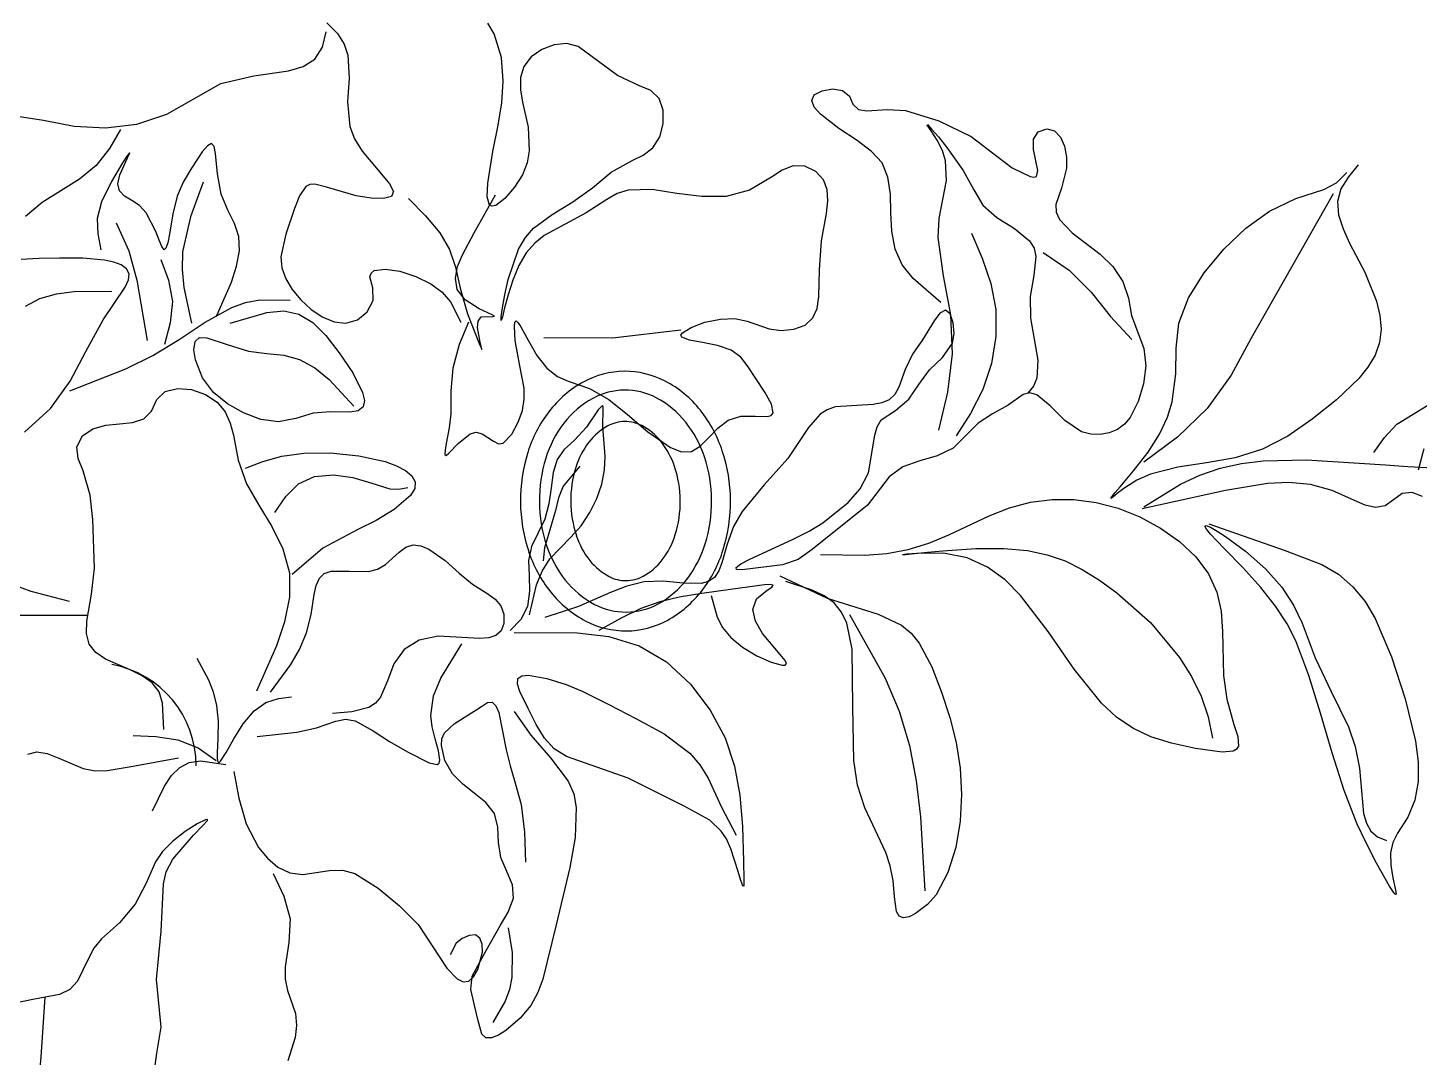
# Model space of a CAD drawing. Extents: x 442 to 4003, y 4489 to 7736.
# Drawn here: x 2316.2 to 2493.1, y 6888 to 7018.9 of the extents above; entities that cross this region are included whole.
import ezdxf

# ---------------------------------------------------------------- set-up
doc = ezdxf.new("R2010")
doc.units = 0
doc.header["$MEASUREMENT"] = 0
doc.layers.add('3', color=3, linetype='CONTINUOUS')

# ---------------------------------------------------------------- blocks, each defined once
blk = doc.blocks.new('A$C19BC72FA')
at = {"layer": '3'}
for p, q in [((290.14, 273.39), (291.49, 272.05)), ((311.4, 271.99), (310.61, 273.37)), ((289.56, 270.28), (290.05, 272.24)), ((291.49, 272.05), (292.34, 270.68)), ((292.34, 270.68), (292.79, 269.28)), ((312.31, 268.98), (311.4, 271.99)), ((320.62, 270.77), (319.01, 270.61)), ((322.08, 270.39), (320.62, 270.77)), ((288.61, 268.79), (289.56, 270.28)), ((292.79, 269.28), (292.94, 266.37)), ((312.56, 265.97), (312.31, 268.98)), ((316.1, 269.06), (315.17, 267.83)), ((317.45, 270.01), (316.1, 269.06)), ((319.01, 270.61), (317.45, 270.01)), ((327.07, 266.7), (322.08, 270.39)), ((280.85, 266.65), (285.23, 267.27)), ((285.23, 267.27), (287.11, 267.84)), ((287.11, 267.84), (288.61, 268.79)), ((315.17, 267.83), (314.76, 266.43)), ((269.77, 261.76), (276.64, 265.66)), ((276.64, 265.66), (280.85, 266.65)), ((292.94, 266.37), (292.77, 263.34)), ((312.38, 263.21), (312.56, 265.97)), ((314.76, 266.43), (314.76, 264.89)), ((329.88, 265.4), (327.07, 266.7)), ((331.31, 264.78), (329.88, 265.4)), ((314.76, 264.89), (315.01, 263.3)), ((332.38, 263.77), (331.31, 264.78)), ((332.9, 262.29), (332.38, 263.77)), ((246.23, 262.21), (254.09, 261.01)), ((292.77, 263.34), (293.06, 260.23)), ((311.9, 260.37), (312.38, 263.21)), ((315.01, 263.3), (315.7, 260.12)), ((332.9, 260.57), (332.9, 262.29)), ((254.09, 261.01), (257.98, 260.27)), ((257.98, 260.27), (261.97, 260.03)), ((261.97, 260.03), (265.98, 260.51)), ((265.98, 260.51), (269.77, 261.76)), ((293.06, 260.23), (293.64, 258.66)), ((311.23, 257.02), (311.9, 260.37)), ((315.7, 260.12), (315.86, 257.1)), ((332.44, 258.89), (332.9, 260.57)), ((366.45, 260.4), (366.49, 260.45)), ((366.97, 259.67), (366.45, 260.4)), ((366.49, 260.45), (367.02, 259.89)), ((293.64, 258.66), (294.6, 257.08)), ((331.56, 257.51), (332.44, 258.89)), ((367.74, 258.48), (366.97, 259.67)), ((367.02, 259.89), (367.89, 258.88)), ((368.42, 257.15), (367.74, 258.48)), ((367.89, 258.88), (368.95, 257.56)), ((265.04, 256.86), (264.71, 256.42)), ((264.76, 256.21), (265.07, 256.81)), ((265.07, 256.81), (265.04, 256.86)), ((274.27, 256.97), (272.9, 254.9)), ((274.94, 257.76), (274.27, 256.97)), ((275.46, 258.04), (274.94, 257.76)), ((275.78, 257.67), (275.46, 258.04)), ((275.97, 256.78), (275.78, 257.67)), ((276.2, 254.18), (275.97, 256.78)), ((294.6, 257.08), (297.08, 254.13)), ((310.59, 252.99), (311.23, 257.02)), ((315.86, 257.1), (315.58, 255.6)), ((328.96, 255.9), (330.35, 256.58)), ((330.35, 256.58), (331.56, 257.51)), ((368.8, 255.85), (368.42, 257.15)), ((368.95, 257.56), (371.04, 254.63)), ((264.16, 255.59), (262.74, 253.22)), ((263.79, 254.05), (264.76, 256.21)), ((264.71, 256.42), (264.16, 255.59)), ((272.9, 254.9), (271.85, 253.14)), ((315.58, 255.6), (314.98, 254.07)), ((326.27, 254.4), (328.96, 255.9)), ((349.43, 255.19), (348.03, 254.65)), ((350.88, 255.16), (349.43, 255.19)), ((352.28, 254.48), (350.88, 255.16)), ((368.89, 253.34), (368.8, 255.85)), ((421.27, 255.34), (420.03, 253.83)), ((262.74, 253.22), (261.47, 250.64)), ((263.55, 252.91), (263.79, 254.05)), ((271.85, 253.14), (271.1, 251.37)), ((274.4, 253.13), (272.78, 248.71)), ((276.68, 251.6), (276.2, 254.18)), ((297.08, 254.13), (298.09, 252.91)), ((310.52, 251.27), (310.59, 252.99)), ((314.98, 254.07), (314, 252.5)), ((323.92, 252.43), (326.27, 254.4)), ((346.66, 253.78), (343.87, 252.1)), ((348.03, 254.65), (346.66, 253.78)), ((353.25, 253.44), (352.28, 254.48)), ((353.73, 252.18), (353.25, 253.44)), ((368.46, 250.92), (368.89, 253.34)), ((371.04, 254.63), (372.39, 252.14)), ((416.89, 252.19), (418.49, 253.06)), ((418.49, 253.06), (419.8, 254.35)), ((420.03, 253.83), (419.06, 252.28)), ((263.76, 252.01), (263.55, 252.91)), ((264.41, 251.37), (263.76, 252.01)), ((265.32, 250.81), (264.41, 251.37)), ((271.1, 251.37), (270.55, 249.11)), ((277.52, 249.59), (276.68, 251.6)), ((286.63, 251.41), (286.02, 249.78)), ((287.44, 252.57), (286.63, 251.41)), ((287.96, 252.84), (287.44, 252.57)), ((288.59, 252.88), (287.96, 252.84)), ((290.1, 252.49), (288.59, 252.88)), ((293.86, 251.39), (290.1, 252.49)), ((295.75, 251.1), (293.86, 251.39)), ((298.36, 251.33), (297.33, 251.06)), ((298.09, 252.91), (298.59, 251.95)), ((298.59, 251.95), (298.36, 251.33)), ((310.81, 250.22), (310.52, 251.27)), ((314, 252.5), (312.77, 251.07)), ((321.4, 250.62), (323.92, 252.43)), ((327.05, 251.67), (325.71, 250.94)), ((328.45, 252.13), (327.05, 251.67)), ((331.47, 252.2), (328.45, 252.13)), ((334.64, 251.7), (331.47, 252.2)), ((337.8, 251.3), (334.64, 251.7)), ((340.9, 251.32), (337.8, 251.3)), ((343.87, 252.1), (340.9, 251.32)), ((353.82, 250.74), (353.73, 252.18)), ((372.39, 252.14), (373.53, 250.2)), ((418.08, 251.65), (407.63, 233.29)), ((413.31, 251.04), (416.89, 252.19)), ((419.06, 252.28), (418.63, 250.66)), ((261.47, 250.64), (260.91, 248.52)), ((266.3, 250.15), (265.32, 250.81)), ((267.15, 249.22), (266.3, 250.15)), ((278.39, 247.88), (277.52, 249.59)), ((286.02, 249.78), (284.9, 246.54)), ((297.33, 251.06), (295.75, 251.1)), ((311.14, 250.06), (310.81, 250.22)), ((311.6, 250.17), (311.14, 250.06)), ((312.77, 251.07), (311.6, 250.17)), ((318.76, 249.03), (321.4, 250.62)), ((325.71, 250.94), (323.09, 249.22)), ((353.65, 249.16), (353.82, 250.74)), ((367.98, 248.52), (368.46, 250.92)), ((373.53, 250.2), (375.3, 248.63)), ((406.98, 247.28), (409.99, 249.45)), ((409.99, 249.45), (413.31, 251.04)), ((418.63, 250.66), (418.77, 248.97)), ((260.91, 248.52), (260.99, 246.58)), ((268.38, 246.87), (267.15, 249.22)), ((270.55, 249.11), (270.1, 246.5)), ((272.78, 248.71), (271.78, 244.26)), ((278.94, 246.21), (278.39, 247.88)), ((316.38, 247.27), (318.76, 249.03)), ((323.09, 249.22), (317.76, 246.34)), ((353.02, 245.67), (353.65, 249.16)), ((367.85, 246.11), (367.98, 248.52)), ((375.3, 248.63), (377.56, 247.22)), ((418.77, 248.97), (419.33, 247.2)), ((260.99, 246.58), (261.39, 244.53)), ((268.81, 245.76), (268.38, 246.87)), ((270.1, 246.5), (269.89, 245.43)), ((279, 244.4), (278.94, 246.21)), ((284.9, 246.54), (284.27, 243.65)), ((314.49, 244.6), (315.37, 246.11)), ((315.37, 246.11), (316.38, 247.27)), ((317.76, 246.34), (316.56, 245.37)), ((368.52, 241.22), (367.85, 246.11)), ((377.56, 247.22), (379.48, 245.66)), ((404.18, 244.62), (406.98, 247.28)), ((419.33, 247.2), (420.17, 245.39)), ((269.15, 244.93), (268.81, 245.76)), ((269.42, 244.54), (269.15, 244.93)), ((269.67, 244.72), (269.42, 244.54)), ((269.89, 245.43), (269.67, 244.72)), ((271.78, 244.26), (271.71, 242.01)), ((278.64, 242.45), (279, 244.4)), ((313.18, 240.75), (314.49, 244.6)), ((315.47, 244.14), (314.54, 242.55)), ((316.56, 245.37), (315.47, 244.14)), ((352.75, 241.99), (353.02, 245.67)), ((379.48, 245.66), (380.04, 244.74)), ((380.04, 244.74), (380.26, 243.69)), ((401.66, 241.62), (404.18, 244.62)), ((420.17, 245.39), (422.08, 241.69)), ((277.98, 240.41), (278.64, 242.45)), ((284.27, 243.65), (284.4, 242.25)), ((314.54, 242.55), (313.78, 240.69)), ((380.26, 243.69), (380.01, 241.28)), ((271.71, 242.01), (271.95, 239.75)), ((284.4, 242.25), (284.9, 240.85)), ((284.9, 240.85), (285.72, 239.49)), ((295.61, 241.08), (295.76, 241.56)), ((295.96, 239.68), (295.61, 241.08)), ((295.76, 241.56), (296.15, 241.88)), ((296.15, 241.88), (297.53, 242.08)), ((297.53, 242.08), (299.4, 241.8)), ((299.4, 241.8), (301.45, 241.15)), ((301.45, 241.15), (303.34, 240.22)), ((312.74, 238.81), (313.18, 240.75)), ((313.78, 240.69), (313.18, 238.81)), ((352.69, 238.55), (352.75, 241.99)), ((369.44, 236.27), (368.52, 241.22)), ((380.01, 241.28), (379.53, 238.61)), ((399.66, 238.43), (401.66, 241.62)), ((422.08, 241.69), (423.58, 238)), ((271.95, 239.75), (272.93, 235.19)), ((276.12, 236.18), (277.98, 240.41)), ((285.72, 239.49), (286.81, 238.17)), ((296.03, 238.07), (295.96, 239.68)), ((303.34, 240.22), (304.8, 239.13)), ((304.8, 239.13), (305.83, 237.92)), ((274.66, 235.33), (278.03, 237.19)), ((278.03, 237.19), (279.78, 237.83)), ((279.78, 237.83), (281.61, 238.18)), ((281.61, 238.18), (285.45, 238.14)), ((286.81, 238.17), (288.1, 236.98)), ((295.27, 236.64), (296.03, 238.07)), ((305.83, 237.92), (307.15, 235.32)), ((312.3, 236), (312.45, 237.16)), ((312.73, 237.17), (312.44, 236)), ((312.45, 237.16), (312.74, 238.81)), ((313.18, 238.81), (312.73, 237.17)), ((351.9, 235.86), (352.45, 237.08)), ((352.45, 237.08), (352.69, 238.55)), ((379.53, 238.61), (379.57, 235.83)), ((398.44, 235.2), (399.66, 238.43)), ((423.58, 238), (424.02, 236.19)), ((271.36, 233.13), (274.66, 235.33)), ((288.1, 236.98), (289.53, 236.01)), ((289.53, 236.01), (291.04, 235.39)), ((291.04, 235.39), (292.55, 235.22)), ((292.55, 235.22), (294, 235.62)), ((294, 235.62), (295.27, 236.64)), ((308.14, 235.32), (306.95, 232.49)), ((312.3, 235.56), (312.3, 236)), ((312.44, 236), (312.3, 235.56)), ((313.97, 234.76), (314.03, 235.34)), ((314.03, 235.34), (314.2, 235.49)), ((314.2, 235.49), (314.46, 235.26)), ((336.45, 234.67), (338.18, 235.31)), ((338.18, 235.31), (340.16, 235.73)), ((340.16, 235.73), (342, 235.78)), ((342, 235.78), (343.56, 235.46)), ((343.56, 235.46), (346.36, 234.5)), ((350.93, 234.96), (351.9, 235.86)), ((369.68, 231.3), (369.44, 236.27)), ((379.57, 235.83), (380.51, 230.51)), ((424.02, 236.19), (424.17, 234.44)), ((314.07, 233), (313.97, 234.76)), ((314.46, 235.26), (314.8, 234.72)), ((314.8, 234.72), (315.7, 233.03)), ((326.46, 233.35), (335.15, 234.34)), ((335.15, 233.69), (335.35, 233.99)), ((335.25, 233.44), (335.15, 233.69)), ((335.35, 233.99), (336.45, 234.67)), ((346.36, 234.5), (347.9, 234.29)), ((347.9, 234.29), (349.51, 234.44)), ((349.51, 234.44), (350.93, 234.96)), ((398.1, 232.03), (398.44, 235.2)), ((424.17, 234.44), (423.98, 232.75)), ((268, 231.1), (271.36, 233.13)), ((306.95, 232.49), (306.13, 229.48)), ((314.68, 229.77), (314.07, 233)), ((315.7, 233.03), (316.83, 231.07)), ((317.71, 233.36), (326.46, 233.35)), ((336.22, 233.06), (335.25, 233.44)), ((337.88, 232.74), (336.22, 233.06)), ((339.8, 232.35), (337.88, 232.74)), ((341.54, 231.76), (339.8, 232.35)), ((342.76, 230.87), (341.54, 231.76)), ((398.07, 228.77), (398.1, 232.03)), ((407.63, 233.29), (405.09, 228.61)), ((423.98, 232.75), (423.41, 231.15)), ((264.55, 229.41), (268, 231.1)), ((316.83, 231.07), (318.09, 229.47)), ((343.68, 229.64), (342.76, 230.87)), ((369.09, 226.41), (369.68, 231.3)), ((380.51, 230.51), (380.4, 228.19)), ((423.41, 231.15), (422.5, 229.62)), ((257.46, 226.6), (264.55, 229.41)), ((306.13, 229.48), (305.89, 226.61)), ((315.22, 226.95), (314.68, 229.77)), ((318.09, 229.47), (319.43, 228.44)), ((319.43, 228.44), (320.81, 227.81)), ((345.83, 226.44), (343.68, 229.64)), ((397.61, 225.19), (398.07, 228.77)), ((405.09, 228.61), (402.07, 224.33)), ((422.5, 229.62), (421.33, 228.16)), ((268.5, 225.48), (269.57, 226.52)), ((269.57, 226.52), (271.13, 226.91)), ((271.13, 226.91), (272.92, 226.75)), ((272.92, 226.75), (274.68, 226.13)), ((305.89, 226.61), (305.89, 223.67)), ((315.23, 225.54), (315.22, 226.95)), ((320.81, 227.81), (323.51, 226.91)), ((323.51, 226.91), (325.97, 225.51)), ((379.98, 227.17), (379.22, 226.26)), ((380.4, 228.19), (379.98, 227.17)), ((421.33, 228.16), (418.48, 225.46)), ((267.83, 224.03), (268.5, 225.48)), ((274.68, 226.13), (276.16, 225.16)), ((276.16, 225.16), (277.19, 223.93)), ((314.98, 224.1), (315.23, 225.54)), ((325.97, 225.51), (328.37, 223.59)), ((346.66, 224.91), (345.83, 226.44)), ((346.86, 223.8), (346.66, 224.91)), ((367.93, 221.59), (369.09, 226.41)), ((396.99, 223.23), (397.61, 225.19)), ((418.48, 225.46), (415.39, 223.01)), ((265.43, 222.56), (266.85, 223.02)), ((266.85, 223.02), (267.83, 224.03)), ((277.19, 223.93), (277.83, 222.5)), ((305.89, 223.67), (305.69, 221.88)), ((314.46, 222.61), (314.98, 224.1)), ((328.37, 223.59), (330.95, 221.38)), ((341.14, 222.85), (342.76, 223.37)), ((342.76, 223.37), (344.58, 223.38)), ((344.58, 223.38), (346.12, 223.35)), ((346.12, 223.35), (346.62, 223.48)), ((346.62, 223.48), (346.86, 223.8)), ((396, 221.1), (396.99, 223.23)), ((402.07, 224.33), (398.28, 220.72)), ((415.39, 223.01), (412.3, 220.85)), ((259.05, 220.86), (260.39, 221.78)), ((260.39, 221.78), (262.03, 222.21)), ((262.03, 222.21), (263.77, 222.38)), ((263.77, 222.38), (265.43, 222.56)), ((277.83, 222.5), (278.24, 220.96)), ((305.69, 221.88), (305.3, 219.89)), ((308.33, 221.12), (309.12, 221.32)), ((309.12, 221.32), (309.88, 221.13)), ((313.64, 221.1), (314.46, 222.61)), ((330.95, 221.38), (333.81, 219.38)), ((338.68, 220.66), (339.82, 221.85)), ((339.82, 221.85), (341.14, 222.85)), ((258.33, 219.48), (259.05, 220.86)), ((258.5, 217.98), (258.33, 219.48)), ((278.24, 220.96), (278.84, 217.76)), ((305.3, 219.89), (305.15, 219.06)), ((305.63, 218.66), (306.81, 219.92)), ((306.81, 219.92), (308.33, 221.12)), ((309.88, 221.13), (311.3, 220.19)), ((311.3, 220.19), (311.95, 219.87)), ((311.95, 219.87), (312.56, 219.93)), ((312.56, 219.93), (313.64, 221.1)), ((333.81, 219.38), (335.2, 218.86)), ((336.48, 218.89), (337.6, 219.57)), ((337.6, 219.57), (338.68, 220.66)), ((398.28, 220.72), (394.02, 217.51)), ((394.53, 218.79), (396, 221.1)), ((412.3, 220.85), (409.09, 219.16)), ((259.13, 216.44), (258.5, 217.98)), ((278.84, 217.76), (279.91, 214.79)), ((305.15, 219.06), (305.12, 218.51)), ((305.12, 218.51), (305.28, 218.38)), ((305.28, 218.38), (305.63, 218.66)), ((335.2, 218.86), (336.48, 218.89)), ((392.7, 216.43), (394.53, 218.79)), ((405.63, 218.06), (401.96, 217.44)), ((409.09, 219.16), (405.63, 218.06)), ((429.62, 219.24), (428.89, 216.52)), ((260.03, 213.33), (259.13, 216.44)), ((322.29, 217.02), (320.17, 214.48)), ((391, 214.4), (392.7, 216.43)), ((394.83, 216), (393.13, 215.23)), ((398.31, 216.91), (394.83, 216)), ((401.96, 217.44), (398.31, 216.91)), ((279.91, 214.79), (281.46, 212.06)), ((320.17, 214.48), (319.58, 212.99)), ((390.35, 213.65), (391, 214.4)), ((391.44, 214.16), (390.62, 213.52)), ((393.13, 215.23), (391.44, 214.16)), ((260.35, 210.25), (260.03, 213.33)), ((319.58, 212.99), (319.21, 211.37)), ((376.91, 211.7), (379.58, 212.42)), ((379.58, 212.42), (382.33, 212.78)), ((382.33, 212.78), (385.12, 212.77)), ((385.12, 212.77), (387.93, 212.4)), ((387.93, 212.4), (390.73, 211.66)), ((389.8, 212.91), (389.93, 213.13)), ((390.02, 213.03), (389.8, 212.91)), ((389.93, 213.13), (390.35, 213.65)), ((390.62, 213.52), (390.02, 213.03)), ((281.46, 212.06), (283.13, 209.35)), ((319.21, 211.37), (318.25, 208.19)), ((369.22, 208.3), (374.32, 210.68)), ((374.32, 210.68), (376.91, 211.7)), ((390.73, 211.66), (393.47, 210.57)), ((393.47, 210.57), (396.11, 209.15)), ((260.59, 204.06), (260.35, 210.25)), ((283.13, 209.35), (284.54, 206.49)), ((396.11, 209.15), (398.52, 207.43)), ((300.17, 206.73), (301.08, 207.01)), ((301.08, 207.01), (302.07, 206.89)), ((318.25, 208.19), (317.8, 206.62)), ((364.02, 206.41), (366.65, 207.22)), ((366.65, 207.22), (369.22, 208.3)), ((398.52, 207.43), (400.6, 205.47)), ((284.54, 206.49), (285.36, 203.46)), ((297.58, 204.5), (299.32, 206.09)), ((299.32, 206.09), (300.17, 206.73)), ((302.07, 206.89), (303.11, 206.46)), ((303.11, 206.46), (305.16, 205.02)), ((317.8, 206.62), (317.62, 204.98)), ((352.89, 205.77), (358.54, 205.72)), ((358.54, 205.72), (361.31, 205.93)), ((361.31, 205.93), (364.02, 206.41)), ((363.83, 205.81), (363.32, 205.76)), ((363.32, 205.76), (363.72, 205.8)), ((363.72, 205.8), (364.84, 205.92)), ((365.13, 205.93), (363.83, 205.81)), ((364.84, 205.92), (366.49, 206.09)), ((368.53, 205.96), (365.13, 205.93)), ((366.49, 206.09), (368.46, 206.26)), ((368.46, 206.26), (372.63, 206.53)), ((371.55, 205.36), (368.53, 205.96)), ((374.13, 204.19), (371.55, 205.36)), ((372.63, 206.53), (376.21, 206.55)), ((376.21, 206.55), (379.19, 206.3)), ((379.19, 206.3), (381.73, 205.76)), ((381.73, 205.76), (384, 204.96)), ((400.6, 205.47), (402.23, 203.31)), ((260.21, 200.74), (260.59, 204.06)), ((285.36, 203.46), (285.38, 200.34)), ((289.8, 203.38), (290.67, 203.66)), ((290.67, 203.66), (292.94, 203.66)), ((292.94, 203.66), (295.42, 203.64)), ((295.42, 203.64), (296.57, 203.92)), ((296.57, 203.92), (297.58, 204.5)), ((305.16, 205.02), (306.96, 203.41)), ((376.36, 202.56), (374.13, 204.19)), ((384, 204.96), (386.16, 203.88)), ((386.16, 203.88), (388.35, 202.53)), ((288.52, 200.7), (288.77, 201.83)), ((288.77, 201.83), (289.17, 202.76)), ((289.17, 202.76), (289.8, 203.38)), ((306.96, 203.41), (308.65, 202.02)), ((308.65, 202.02), (310.6, 200.8)), ((345.77, 201.93), (341.45, 201.32)), ((346.5, 201.96), (345.77, 201.93)), ((346.85, 201.89), (346.5, 201.96)), ((346.69, 201.65), (346.85, 201.89)), ((347.73, 203.07), (353.72, 200.23)), ((351.85, 201.24), (348.47, 202.33)), ((378.32, 200.58), (376.36, 202.56)), ((388.35, 202.53), (390.56, 200.93)), ((402.23, 203.31), (403.3, 201)), ((259.62, 197.32), (260.21, 200.74)), ((285.38, 200.34), (284.75, 197.21)), ((288.15, 198.17), (288.52, 200.7)), ((310.6, 200.8), (311.52, 200.11)), ((311.52, 200.11), (312.23, 199.27)), ((334.92, 200.35), (332.45, 199.77)), ((337.81, 200.81), (334.92, 200.35)), ((341.45, 201.32), (337.81, 200.81)), ((338.97, 200.55), (339.77, 197.83)), ((344.3, 198.81), (344.76, 200.16)), ((344.76, 200.16), (346.09, 201.26)), ((346.09, 201.26), (346.69, 201.65)), ((353.34, 200.53), (351.85, 201.24)), ((354.61, 199.63), (353.34, 200.53)), ((353.72, 200.23), (360.22, 198.18)), ((381.82, 196.01), (378.32, 200.58)), ((390.56, 200.93), (394.83, 197.13)), ((403.3, 201), (403.82, 198.56)), ((287.54, 195.81), (288.15, 198.17)), ((312.23, 199.27), (312.61, 198.2)), ((312.61, 198.2), (312.63, 197.03)), ((330.06, 198.9), (327.46, 197.64)), ((332.45, 199.77), (330.06, 198.9)), ((344.64, 197.31), (344.3, 198.81)), ((355.57, 198.46), (354.61, 199.63)), ((356.25, 197.06), (355.57, 198.46)), ((360.22, 198.18), (363.19, 196.81)), ((403.82, 198.56), (403.99, 195.99)), ((243.63, 198.08), (259.75, 198.08)), ((259.58, 195.75), (259.62, 197.32)), ((284.75, 197.21), (283.73, 194.17)), ((312.63, 197.03), (312.28, 196.07)), ((327.46, 197.64), (324.72, 196.13)), ((339.77, 197.83), (340.45, 196.51)), ((340.45, 196.51), (341.48, 195.23)), ((345.53, 195.75), (344.64, 197.31)), ((356.93, 193.75), (356.25, 197.06)), ((363.19, 196.81), (364.41, 195.78)), ((394.83, 197.13), (398.54, 192.68)), ((259.91, 194.4), (259.58, 195.75)), ((286.65, 193.7), (287.54, 195.81)), ((301.88, 194.88), (299.96, 193.7)), ((304.28, 195.38), (301.88, 194.88)), ((309.59, 195.1), (304.28, 195.38)), ((310.71, 195.17), (309.59, 195.1)), ((311.63, 195.47), (310.71, 195.17)), ((312.28, 196.07), (311.63, 195.47)), ((341.48, 195.23), (342.96, 194)), ((347.97, 192.83), (345.53, 195.75)), ((364.41, 195.78), (365.43, 194.52)), ((385.14, 191.22), (381.82, 196.01)), ((403.99, 195.99), (404.14, 190.4)), ((260.73, 193.32), (259.91, 194.4)), ((261.98, 192.48), (260.73, 193.32)), ((283.73, 194.17), (281.2, 188.42)), ((285.55, 191.79), (286.65, 193.7)), ((299.96, 193.7), (298.65, 191.9)), ((304.61, 190.04), (307.29, 194.41)), ((342.96, 194), (344.8, 192.9)), ((344.8, 192.9), (346.63, 192.08)), ((348.38, 192.3), (347.97, 192.83)), ((357.02, 186.43), (356.93, 193.75)), ((365.43, 194.52), (367.03, 191.5)), ((265.11, 191.11), (261.98, 192.48)), ((266.64, 190.37), (265.11, 191.11)), ((282.98, 188.26), (285.55, 191.79)), ((298.65, 191.9), (297.83, 189.7)), ((346.63, 192.08), (348.01, 191.7)), ((348.01, 191.7), (348.41, 191.73)), ((348.55, 191.92), (348.38, 192.3)), ((348.41, 191.73), (348.55, 191.92)), ((367.03, 191.5), (368.29, 188.28)), ((388.62, 186.89), (385.14, 191.22)), ((398.54, 192.68), (400.06, 190.29)), ((267.92, 189.47), (266.64, 190.37)), ((268.8, 188.3), (267.92, 189.47)), ((297.83, 189.7), (296.96, 187.66)), ((303.69, 187.79), (304.61, 190.04)), ((400.06, 190.29), (401.29, 187.78)), ((404.14, 190.4), (404.54, 187.37)), ((269.24, 186.86), (268.8, 188.3)), ((296.96, 187.66), (296.32, 186.88)), ((303.36, 185.3), (303.69, 187.79)), ((368.29, 188.28), (369.33, 185.07)), ((401.29, 187.78), (402.18, 185.16)), ((269.41, 183.51), (269.24, 186.86)), ((293.32, 185.76), (290.84, 185.56)), ((295.48, 186.34), (293.32, 185.76)), ((296.32, 186.88), (295.48, 186.34)), ((306.32, 184.26), (309.79, 186.46)), ((309.79, 186.46), (310.54, 186.97)), ((310.54, 186.97), (311.15, 187.01)), ((311.15, 187.01), (311.62, 186.54)), ((311.62, 186.54), (311.97, 185.7)), ((313.92, 185.81), (316.07, 182.8)), ((357.14, 179.57), (357.02, 186.43)), ((390.52, 185.11), (388.62, 186.89)), ((404.54, 187.37), (405.44, 184.18)), ((288.81, 183.75), (291.28, 184.6)), ((291.28, 184.6), (292.51, 184.83)), ((292.51, 184.83), (293.72, 184.62)), ((293.72, 184.62), (296.02, 183.34)), ((303.5, 183.88), (303.36, 185.3)), ((305.07, 183.1), (306.32, 184.26)), ((311.97, 185.7), (312.93, 180.95)), ((369.33, 185.07), (370.13, 181.86)), ((392.58, 183.68), (390.52, 185.11)), ((402.18, 185.16), (402.74, 182.43)), ((405.44, 184.18), (405.94, 182.64)), ((281.26, 182.62), (286.31, 183.17)), ((286.31, 183.17), (288.81, 183.75)), ((296.02, 183.34), (298.09, 181.99)), ((303.88, 182.33), (303.5, 183.88)), ((304.32, 180.81), (303.88, 182.33)), ((304.69, 181.48), (304.76, 182.35)), ((304.76, 182.35), (305.07, 183.1)), ((316.07, 182.8), (318.56, 179.93)), ((394.87, 182.6), (392.58, 183.68)), ((397.5, 181.78), (394.87, 182.6)), ((405.94, 182.64), (406.03, 181.43)), ((298.09, 181.99), (300.37, 180.67)), ((300.37, 180.67), (303.14, 179.27)), ((304.51, 179.63), (304.32, 180.81)), ((305.14, 179.57), (304.69, 181.48)), ((312.93, 180.95), (313.43, 178.93)), ((370.13, 181.86), (370.64, 178.6)), ((400.56, 181.13), (397.5, 181.78)), ((403.98, 180.66), (400.56, 181.13)), ((405.34, 180.79), (403.98, 180.66)), ((405.79, 181.04), (405.34, 180.79)), ((406.03, 181.43), (405.79, 181.04)), ((303.14, 179.27), (304.15, 179.09)), ((304.15, 179.09), (304.42, 179.26)), ((304.42, 179.26), (304.51, 179.63)), ((306.11, 177.88), (305.14, 179.57)), ((313.43, 178.93), (313.94, 177.18)), ((318.56, 179.93), (320.8, 176.98)), ((357.6, 176.44), (357.14, 179.57)), ((278.31, 178.19), (278.93, 174.81)), ((307.4, 176.57), (306.11, 177.88)), ((313.94, 177.18), (314.81, 173.99)), ((320.8, 176.98), (321.51, 175.35)), ((370.64, 178.6), (370.82, 175.26)), ((308.86, 175.43), (307.4, 176.57)), ((310.35, 174.25), (308.86, 175.43)), ((321.51, 175.35), (321.84, 173.59)), ((358.51, 173.55), (357.6, 176.44)), ((370.82, 175.26), (370.65, 171.86)), ((278.93, 174.81), (279.87, 171.55)), ((311.46, 172.83), (310.35, 174.25)), ((314.81, 173.99), (315.25, 170.48)), ((321.84, 173.59), (321.7, 169.81)), ((361.2, 167.87), (358.51, 173.55)), ((311.85, 171.09), (311.46, 172.83)), ((370.65, 171.86), (370.09, 168.52)), ((279.87, 171.55), (281.44, 168.54)), ((311.94, 169.17), (311.85, 171.09)), ((315.25, 170.48), (315.39, 166.65)), ((281.44, 168.54), (282.57, 167.17)), ((312.24, 167.26), (311.94, 169.17)), ((321.7, 169.81), (321, 165.98)), ((370.09, 168.52), (369.09, 165.36)), ((282.57, 167.17), (283.91, 166.03)), ((312.99, 165.48), (312.24, 167.26)), ((361.75, 166.19), (361.2, 167.87)), ((283.91, 166.03), (285.42, 165.3)), ((285.42, 165.3), (287.05, 165.11)), ((287.05, 165.11), (290.46, 165.61)), ((290.46, 165.61), (292.12, 165.64)), ((292.12, 165.64), (293.7, 165.2)), ((293.7, 165.2), (296.65, 163.37)), ((313.74, 163.77), (312.99, 165.48)), ((321, 165.98), (319.26, 158.7)), ((362.13, 164.32), (361.75, 166.19)), ((369.09, 165.36), (367.6, 162.52)), ((296.65, 163.37), (299.38, 161.11)), ((313.85, 162.06), (313.74, 163.77)), ((362.31, 162.23), (362.13, 164.32)), ((299.38, 161.11), (301.75, 158.72)), ((313.18, 160.32), (313.85, 162.06)), ((362.57, 160.37), (362.31, 162.23)), ((366.49, 161.26), (364.98, 160.12)), ((367.6, 162.52), (366.49, 161.26)), ((312.21, 158.63), (313.18, 160.32)), ((362.88, 159.78), (362.57, 160.37)), ((363.41, 159.56), (362.88, 159.78)), ((364.15, 159.71), (363.41, 159.56)), ((364.98, 160.12), (364.15, 159.71)), ((301.75, 158.72), (305.37, 153.16)), ((310.38, 155.43), (312.21, 158.63)), ((319.26, 158.7), (317.59, 151.78)), ((306.58, 156.37), (305.82, 154.86)), ((307.33, 156.97), (306.58, 156.37)), ((308.2, 157.35), (307.33, 156.97)), ((309.02, 157.4), (308.2, 157.35)), ((309.59, 157.01), (309.02, 157.4)), ((309.88, 156.23), (309.59, 157.01)), ((309.9, 155.2), (309.88, 156.23)), ((308.59, 152.16), (310.38, 155.43)), ((309.32, 152.99), (309.9, 155.2)), ((305.37, 153.16), (306.71, 151.81)), ((308.45, 150.45), (308.59, 152.16)), ((308.79, 152.09), (309.32, 152.99)), ((306.71, 151.81), (307.44, 151.44)), ((307.44, 151.44), (308.16, 151.53)), ((308.16, 151.53), (308.79, 152.09)), ((308.85, 148.64), (308.45, 150.45)), ((317.59, 151.78), (316.97, 150.1)), ((309.32, 146.63), (308.85, 148.64)), ((316.97, 150.1), (316.05, 148.44)), ((316.05, 148.44), (314.71, 146.8)), ((309.81, 144.78), (309.32, 146.63)), ((312.9, 145.25), (311.94, 144.67)), ((314.71, 146.8), (312.9, 145.25)), ((310.32, 144.34), (309.81, 144.78)), ((311.05, 144.34), (310.32, 144.34)), ((311.94, 144.67), (311.05, 144.34))]:
    blk.add_line(p, q, dxfattribs=at)
at = {"layer": '3', "extrusion": (0, 0, -1)}
for p, q in [((351.77, 263.51), (352.1, 264.23)), ((352.1, 264.23), (353.09, 264.76)), ((353.09, 264.76), (354.41, 264.99)), ((354.41, 264.99), (355.69, 264.8)), ((355.69, 264.8), (356.56, 264.08)), ((356.56, 264.08), (357.02, 263.04)), ((352.09, 262.67), (351.77, 263.51)), ((352.89, 261.77), (352.09, 262.67)), ((357.02, 263.04), (357.73, 262.38)), ((357.73, 262.38), (358.8, 262.19)), ((358.8, 262.19), (361.37, 262.37)), ((361.37, 262.37), (363.7, 262.23)), ((363.7, 262.23), (367.92, 260.93)), ((355.23, 259.95), (352.89, 261.77)), ((367.92, 260.93), (372.03, 258.93)), ((263.87, 259.83), (262.47, 257.41)), ((357.54, 258.41), (355.23, 259.95)), ((359.39, 257.04), (357.54, 258.41)), ((372.03, 258.93), (375.47, 256.31)), ((379.96, 258.6), (380.58, 259.55)), ((379.97, 257.27), (379.96, 258.6)), ((380.58, 259.55), (381.67, 259.91)), ((381.67, 259.91), (382.66, 259.64)), ((382.66, 259.64), (383.41, 258.85)), ((383.41, 258.85), (383.92, 257.69)), ((262.47, 257.41), (260.78, 255.26)), ((360.72, 255.58), (359.39, 257.04)), ((380.51, 254.6), (379.97, 257.27)), ((383.92, 257.69), (384.18, 256.32)), ((260.78, 255.26), (258.66, 253.52)), ((361.47, 253.77), (360.72, 255.58)), ((375.47, 256.31), (377.25, 254.96)), ((377.25, 254.96), (379.53, 253.84)), ((384.18, 254.91), (383.52, 252.39)), ((384.18, 256.32), (384.18, 254.91)), ((258.66, 253.52), (256.28, 252.03)), ((361.77, 251.62), (361.47, 253.77)), ((379.53, 253.84), (380.03, 253.75)), ((380.03, 253.75), (380.36, 253.85)), ((380.36, 253.85), (380.51, 254.6)), ((256.28, 252.03), (253.91, 250.53)), ((308.84, 246.68), (311.57, 251.54)), ((361.85, 249.27), (361.77, 251.62)), ((383.52, 252.39), (382.83, 250.29)), ((253.91, 250.53), (251.82, 248.77)), ((300.52, 251.05), (302.65, 248.87)), ((382.83, 250.29), (382.85, 249.32)), ((263.35, 247.97), (264.94, 244.41)), ((302.65, 248.87), (304.48, 246.71)), ((361.97, 246.88), (361.85, 249.27)), ((382.85, 249.32), (383.28, 248.38)), ((383.28, 248.38), (384.89, 246.68)), ((304.48, 246.71), (305.73, 244.56)), ((307.37, 243.9), (308.84, 246.68)), ((362.38, 244.62), (361.97, 246.88)), ((372.1, 246.65), (373.45, 243.48)), ((384.89, 246.68), (388.46, 243.99)), ((264.94, 244.41), (265.96, 240.67)), ((305.73, 244.56), (306.46, 242.31)), ((363.29, 242.63), (362.38, 244.62)), ((381.19, 244.19), (384.49, 241.94)), ((253.51, 243.42), (251.25, 243.29)), ((256.14, 243.47), (253.51, 243.42)), ((259.08, 243.45), (256.14, 243.47)), ((261.86, 243.2), (259.08, 243.45)), ((263.04, 242.95), (261.86, 243.2)), ((263.99, 242.6), (263.04, 242.95)), ((264.66, 242.12), (263.99, 242.6)), ((269, 243.3), (270, 240.65)), ((306.46, 240.92), (306.75, 242.41)), ((306.75, 242.41), (307.37, 243.9)), ((364.66, 240.88), (363.29, 242.63)), ((373.45, 243.48), (374.56, 240.26)), ((388.46, 243.99), (390.07, 242.4)), ((390.07, 242.4), (391.33, 240.51)), ((264.47, 239.79), (264.9, 240.71)), ((264.98, 241.49), (264.66, 242.12)), ((264.9, 240.71), (264.98, 241.49)), ((265.96, 240.67), (267.28, 232.98)), ((270, 240.65), (270.5, 237.97)), ((306.46, 242.31), (307.07, 239.67)), ((306.71, 239.49), (306.46, 240.92)), ((368.17, 237.81), (364.66, 240.88)), ((384.49, 241.94), (387.29, 239.16)), ((253.65, 238.35), (255.74, 238.94)), ((255.74, 238.94), (257.99, 239.23)), ((257.99, 239.23), (262.79, 239.28)), ((261.68, 235.61), (264.47, 239.79)), ((307.71, 238.17), (306.71, 239.49)), ((307.07, 239.67), (308.01, 236.38)), ((374.56, 240.26), (375.19, 236.93)), ((387.29, 239.16), (389.78, 236.05)), ((391.33, 240.51), (392.04, 238.39)), ((251.79, 237.36), (253.65, 238.35)), ((270.5, 237.97), (270.21, 235.25)), ((309.51, 237.04), (307.71, 238.17)), ((392.04, 238.39), (392.44, 236.17)), ((259.5, 231.58), (261.68, 235.61)), ((277.84, 235.19), (282.5, 236.57)), ((282.5, 236.57), (284.64, 236.75)), ((284.64, 236.75), (286.58, 236.34)), ((286.58, 236.34), (288.33, 235.28)), ((308.01, 236.38), (309.47, 232.61)), ((309.28, 234.63), (309.36, 235.46)), ((309.36, 235.46), (309.75, 236.01)), ((311.13, 236.27), (309.51, 237.04)), ((309.75, 236.01), (311.22, 236.07)), ((311.45, 236.09), (311.13, 236.27)), ((311.22, 236.07), (311.45, 236.09)), ((367.34, 235.48), (365.86, 233.1)), ((368.08, 236.46), (367.34, 235.48)), ((368.77, 236.85), (368.08, 236.46)), ((369.36, 236.37), (368.77, 236.85)), ((369.77, 235.24), (369.36, 236.37)), ((375.19, 236.93), (375.2, 233.49)), ((389.78, 236.05), (392.48, 233.14)), ((392.44, 236.17), (394.01, 231.97)), ((270.21, 235.25), (269.49, 232.49)), ((288.33, 235.28), (290, 233.63)), ((290, 233.63), (291.7, 231.45)), ((309.61, 232.78), (309.28, 234.63)), ((369.67, 232.67), (369.9, 233.88)), ((369.9, 233.88), (369.77, 235.24)), ((273.23, 231.81), (273.36, 232.86)), ((273.42, 230.53), (273.23, 231.81)), ((273.36, 232.86), (273.93, 233.36)), ((273.93, 233.36), (274.88, 233.35)), ((274.88, 233.35), (277.47, 232.49)), ((277.47, 232.49), (280.15, 231.65)), ((309.47, 232.61), (309.73, 232.05)), ((309.8, 232.12), (309.61, 232.78)), ((309.73, 232.05), (309.85, 231.85)), ((309.85, 231.85), (309.8, 232.12)), ((365.86, 233.1), (364.58, 231.26)), ((368.38, 230.85), (369.67, 232.67)), ((375.2, 233.49), (374.63, 230.06)), ((394.01, 231.97), (394.27, 229.78)), ((257.5, 227.81), (259.5, 231.58)), ((274.3, 228.23), (273.42, 230.53)), ((280.15, 231.65), (282.51, 231.33)), ((282.51, 231.33), (284.64, 231.12)), ((284.64, 231.12), (286.64, 230.6)), ((286.64, 230.6), (288.58, 229.53)), ((291.7, 231.45), (293.43, 228.89)), ((364.58, 231.26), (363.65, 229.29)), ((366.73, 229.25), (368.38, 230.85)), ((374.63, 230.06), (373.53, 226.77)), ((275.7, 226.39), (274.3, 228.23)), ((288.58, 229.53), (290.41, 228.05)), ((293.43, 228.89), (294.67, 226.39)), ((363.65, 229.29), (362.87, 227.06)), ((365.39, 227.39), (366.73, 229.25)), ((394.27, 229.78), (393.96, 227.5)), ((255, 224.35), (257.5, 227.81)), ((290.41, 228.05), (293.56, 224.63)), ((362.87, 227.06), (362.34, 226.12)), ((364.11, 225.52), (365.39, 227.39)), ((373.53, 226.77), (371.97, 223.72)), ((393.96, 227.5), (393.28, 225.25)), ((277.49, 224.94), (275.7, 226.39)), ((279.53, 223.79), (277.49, 224.94)), ((294.67, 226.39), (294.89, 225.36)), ((294.89, 225.36), (294.73, 224.55)), ((325.11, 224.71), (324.62, 224.19)), ((325.24, 224.62), (325.11, 224.71)), ((359.58, 224.86), (354.77, 224.56)), ((360.67, 225.05), (359.58, 224.86)), ((361.61, 225.44), (360.67, 225.05)), ((362.34, 226.12), (361.61, 225.44)), ((362.42, 224.09), (364.11, 225.52)), ((376.76, 224.78), (374.75, 223.67)), ((378.64, 226.12), (376.76, 224.78)), ((379.52, 226.34), (378.64, 226.12)), ((380.38, 226.09), (379.52, 226.34)), ((382.1, 224.68), (380.38, 226.09)), ((383.94, 222.81), (382.1, 224.68)), ((393.28, 225.25), (392.27, 223.19)), ((426.16, 222.34), (430.12, 224.79)), ((251.68, 221.32), (255, 224.35)), ((281.72, 222.94), (279.53, 223.79)), ((283.96, 222.65), (281.72, 222.94)), ((286.18, 223.09), (283.96, 222.65)), ((288.39, 223.76), (286.18, 223.09)), ((290.59, 223.94), (288.39, 223.76)), ((293.04, 223.88), (290.59, 223.94)), ((294.11, 224.06), (293.04, 223.88)), ((294.73, 224.55), (294.11, 224.06)), ((324.62, 224.19), (323.12, 221.97)), ((325.22, 222.04), (325.27, 224.26)), ((325.27, 224.26), (325.24, 224.62)), ((352.84, 223.61), (351.38, 221.92)), ((353.73, 224.2), (352.84, 223.61)), ((354.77, 224.56), (353.73, 224.2)), ((360.61, 222.89), (362.42, 224.09)), ((371.97, 223.72), (370.14, 220.86)), ((374.75, 223.67), (372.92, 222.48)), ((392.27, 223.19), (391.55, 222.34)), ((323.12, 221.97), (321.59, 220.29)), ((325.49, 218.3), (325.22, 222.04)), ((351.38, 221.92), (348.74, 218.01)), ((359.79, 220.95), (360.1, 222)), ((360.1, 222), (360.61, 222.89)), ((372.92, 222.48), (369.75, 219.29)), ((386.07, 221.38), (383.94, 222.81)), ((387.25, 221.07), (386.07, 221.38)), ((389.6, 221.24), (388.45, 221.03)), ((390.66, 221.68), (389.6, 221.24)), ((391.55, 222.34), (390.66, 221.68)), ((424.58, 220.67), (426.16, 222.34)), ((321.59, 220.29), (320.29, 219.12)), ((359, 216.18), (359.79, 220.95)), ((388.45, 221.03), (387.25, 221.07)), ((423.24, 218.74), (424.58, 220.67)), ((281.99, 217.59), (284.39, 218.27)), ((284.39, 218.27), (287.19, 218.69)), ((287.19, 218.69), (290.56, 218.72)), ((290.56, 218.72), (294.19, 218.35)), ((294.19, 218.35), (297.55, 217.59)), ((319.39, 217.86), (318.9, 216.2)), ((320.29, 219.12), (319.39, 217.86)), ((325.44, 216.54), (325.49, 218.3)), ((348.74, 218.01), (345.74, 214.65)), ((365.5, 217.7), (363.37, 216.94)), ((367.72, 218.34), (365.5, 217.7)), ((369.75, 219.29), (367.72, 218.34)), ((406.42, 217.37), (409.19, 217.71)), ((409.19, 217.71), (414.68, 217.84)), ((414.68, 217.84), (424.74, 217.18)), ((279.8, 216.77), (281.99, 217.59)), ((288.57, 215.72), (290.95, 215.93)), ((290.95, 215.93), (293.44, 215.59)), ((297.55, 217.59), (298.97, 217.07)), ((298.97, 217.07), (300.12, 216.47)), ((300.12, 216.47), (300.94, 215.78)), ((318.9, 216.2), (318.63, 214.27)), ((325.09, 214.72), (325.44, 216.54)), ((357.92, 214.12), (359, 216.18)), ((363.37, 216.94), (361.64, 215.65)), ((398.67, 214.71), (401.12, 215.89)), ((401.12, 215.89), (403.71, 216.78)), ((403.71, 216.78), (406.42, 217.37)), ((424.74, 217.18), (427.55, 216.97)), ((427.55, 216.97), (430.74, 216.8)), ((284.9, 213.14), (286.53, 214.79)), ((286.53, 214.79), (288.57, 215.72)), ((293.44, 215.59), (295.86, 214.84)), ((295.86, 214.84), (298.12, 214.12)), ((298.12, 214.12), (299.27, 214.09)), ((299.27, 214.09), (300.43, 214.31)), ((301.33, 214.18), (300.77, 213.27)), ((300.94, 215.78), (301.37, 215.02)), ((301.37, 215.02), (301.33, 214.18)), ((318.63, 214.27), (318.34, 212.23)), ((324.45, 212.89), (325.09, 214.72)), ((345.74, 214.65), (342.95, 211.27)), ((356.42, 212.4), (357.92, 214.12)), ((361.64, 215.65), (358.87, 212.05)), ((394.02, 211.86), (398.67, 214.71)), ((409.74, 214.81), (404.4, 213.94)), ((412.44, 214.93), (409.74, 214.81)), ((415.18, 214.68), (412.44, 214.93)), ((417.96, 213.92), (415.18, 214.68)), ((283.49, 211.12), (284.9, 213.14)), ((300.77, 213.27), (298.69, 211.49)), ((323.56, 211.12), (324.45, 212.89)), ((353.19, 209.81), (356.42, 212.4)), ((404.4, 213.94), (393.77, 211.61)), ((420.78, 212.65), (417.96, 213.92)), ((422.16, 212.07), (420.78, 212.65)), ((425.76, 212.73), (424.67, 211.96)), ((426.85, 213.55), (425.76, 212.73)), ((428.11, 213.67), (426.85, 213.55)), ((429.45, 213.14), (428.11, 213.67)), ((298.69, 211.49), (296.39, 210.1)), ((318.34, 212.23), (317.83, 210.27)), ((322.45, 209.45), (323.56, 211.12)), ((342.95, 211.27), (341.84, 209.34)), ((358.87, 212.05), (351.82, 206.4)), ((423.47, 211.77), (422.16, 212.07)), ((424.67, 211.96), (423.47, 211.77)), ((294.06, 208.96), (289.62, 206.61)), ((296.39, 210.1), (294.06, 208.96)), ((317.83, 210.27), (316.16, 206.79)), ((321.15, 207.97), (322.45, 209.45)), ((341.84, 209.34), (341.01, 207.11)), ((349.32, 207.68), (351.43, 208.76)), ((351.43, 208.76), (353.19, 209.81)), ((401.74, 209.39), (401.92, 209.47)), ((401.95, 209.01), (401.74, 209.39)), ((401.92, 209.47), (402.46, 209.25)), ((402.48, 208.37), (401.95, 209.01)), ((402.25, 209.7), (411.83, 206.34)), ((402.46, 209.25), (403.31, 208.77)), ((403.31, 208.77), (404.38, 208.08)), ((318.49, 205.23), (321.15, 207.97)), ((341.01, 207.11), (340.36, 204.74)), ((346.67, 206.46), (349.32, 207.68)), ((403.28, 207.52), (402.48, 208.37)), ((404.27, 206.5), (403.28, 207.52)), ((404.38, 208.08), (406.91, 206.21)), ((289.62, 206.61), (285.7, 203.26)), ((316.16, 206.79), (315.78, 205.01)), ((317.5, 203.68), (318.49, 205.23)), ((343.84, 205.16), (346.67, 206.46)), ((351.82, 206.4), (350.07, 205.14)), ((406.58, 204.12), (404.27, 206.5)), ((406.91, 206.21), (409.47, 203.96)), ((411.83, 206.34), (416.64, 204.5)), ((315.78, 205.01), (315.83, 203.1)), ((316.8, 201.93), (317.5, 203.68)), ((339.95, 203.7), (339.4, 202.87)), ((340.36, 204.74), (339.95, 203.7)), ((342.16, 204.15), (342.77, 204.59)), ((342.19, 203.88), (342.16, 204.15)), ((342.92, 203.82), (342.19, 203.88)), ((342.77, 204.59), (343.84, 205.16)), ((348.07, 204.48), (342.92, 203.82)), ((350.07, 205.14), (348.07, 204.48)), ((408.88, 201.59), (406.58, 204.12)), ((409.47, 203.96), (411.54, 201.63)), ((416.64, 204.5), (418.77, 203.27)), ((252.51, 201.09), (250.26, 201.92)), ((315.83, 203.1), (315.9, 201.12)), ((315.9, 198.1), (316.8, 201.93)), ((328.28, 201.77), (326.2, 200.95)), ((330.48, 202.32), (328.28, 201.77)), ((332.88, 202.4), (330.48, 202.32)), ((335.41, 202.14), (332.88, 202.4)), ((337.7, 202.1), (335.41, 202.14)), ((338.65, 202.34), (337.7, 202.1)), ((339.4, 202.87), (338.65, 202.34)), ((418.77, 203.27), (420.59, 201.69)), ((420.59, 201.69), (422.12, 199.81)), ((257.39, 199.82), (252.51, 201.09)), ((315.9, 201.12), (315.62, 199.19)), ((326.2, 200.95), (322.1, 199.18)), ((410.76, 199.2), (408.88, 201.59)), ((411.54, 201.63), (413.02, 199.33)), ((315.62, 199.19), (314.78, 197.53)), ((322.1, 199.18), (317.83, 197.77)), ((356.57, 198.16), (361.1, 190.07)), ((412.22, 196.96), (410.76, 199.2)), ((413.02, 199.33), (414.11, 197.06)), ((422.12, 199.81), (423.41, 197.65)), ((314.78, 197.53), (313.45, 196.14)), ((413.34, 194.79), (412.22, 196.96)), ((414.11, 197.06), (415.78, 192.64)), ((423.41, 197.65), (425.49, 192.77)), ((313.92, 195.88), (321.96, 195.83)), ((321.96, 195.83), (325.98, 195.35)), ((325.98, 195.35), (329.82, 194.19)), ((414.99, 190.41), (413.34, 194.79)), ((329.82, 194.19), (333.32, 192.12)), ((273.59, 192.6), (275.08, 189.86)), ((333.32, 192.12), (336.37, 189.3)), ((415.78, 192.64), (417.82, 188.36)), ((425.49, 192.77), (427.22, 187.44)), ((275.08, 189.86), (275.68, 188.32)), ((314.36, 189.31), (314.42, 190)), ((314.64, 188.37), (314.36, 189.31)), ((314.42, 190), (314.91, 190.37)), ((314.91, 190.37), (315.76, 190.45)), ((315.76, 190.45), (318.09, 190.03)), ((318.09, 190.03), (320.54, 189.24)), ((336.37, 189.3), (338.87, 185.99)), ((361.1, 190.07), (362.9, 185.87)), ((416.45, 185.62), (414.99, 190.41)), ((275.68, 188.32), (276.11, 186.59)), ((283.98, 187.46), (285.62, 187.68)), ((315.7, 186.19), (314.64, 188.37)), ((320.54, 189.24), (322.59, 188.4)), ((322.59, 188.4), (325.97, 186.69)), ((417.82, 188.36), (420.02, 183.86)), ((276.11, 186.59), (276.3, 184.59)), ((279.49, 184.25), (280.87, 185.92)), ((280.87, 185.92), (282.38, 186.96)), ((282.38, 186.96), (283.98, 187.46)), ((316.74, 184.15), (315.7, 186.19)), ((325.97, 186.69), (329.39, 184.94)), ((338.87, 185.99), (340.76, 182.46)), ((362.9, 185.87), (364.19, 181.51)), ((427.22, 187.44), (428.56, 182.05)), ((276.3, 184.59), (276.27, 182.42)), ((278.29, 182.35), (279.49, 184.25)), ((317.79, 182.42), (316.74, 184.15)), ((329.39, 184.94), (333.01, 182.98)), ((417.95, 180.58), (416.45, 185.62)), ((265.48, 182.77), (268.39, 182.63)), ((268.39, 182.63), (271.19, 182.2)), ((276.27, 182.42), (276.19, 180.52)), ((277.31, 180.62), (278.29, 182.35)), ((319.02, 181.06), (317.79, 182.42)), ((333.01, 182.98), (336.26, 180.52)), ((340.76, 182.46), (341.97, 178.88)), ((420.02, 183.86), (420.88, 181.36)), ((252.09, 180.4), (253.25, 180.71)), ((253.25, 180.71), (254.58, 180.47)), ((254.58, 180.47), (256.03, 179.87)), ((271.19, 182.2), (273.75, 181.21)), ((273.75, 181.21), (276.04, 179.58)), ((276.19, 180.52), (276.19, 179.84)), ((276.61, 179.5), (277.31, 180.62)), ((320.61, 180.1), (319.02, 181.06)), ((336.26, 180.52), (337.55, 179.02)), ((364.19, 181.51), (365.05, 177.01)), ((419.49, 175.76), (417.95, 180.58)), ((420.88, 181.36), (421.42, 178.62)), ((428.56, 182.05), (428.89, 179.43)), ((256.03, 179.87), (259.12, 178.56)), ((262.2, 178.32), (265.24, 178.83)), ((265.24, 178.83), (271.26, 179.94)), ((270.38, 177.67), (271.41, 178.7)), ((271.41, 178.7), (272.63, 179.34)), ((272.63, 179.34), (274.05, 179.53)), ((274.05, 179.53), (277.27, 179.09)), ((276.19, 179.84), (276.25, 179.41)), ((276.25, 179.41), (276.39, 179.3)), ((276.39, 179.3), (276.61, 179.5)), ((328.43, 177.36), (320.61, 180.1)), ((337.55, 179.02), (338.59, 177.33)), ((341.97, 178.88), (342.65, 175.18)), ((428.89, 179.43), (428.89, 176.92)), ((259.12, 178.56), (260.67, 178.28)), ((260.67, 178.28), (262.2, 178.32)), ((269.49, 176.34), (270.38, 177.67)), ((335.57, 173.79), (328.43, 177.36)), ((338.59, 177.33), (340.29, 173.66)), ((365.05, 177.01), (365.6, 172.41)), ((421.42, 178.62), (421.95, 172.83)), ((428.89, 176.92), (428.47, 174.56)), ((267.94, 173.19), (269.49, 176.34)), ((342.65, 175.18), (342.97, 171.2)), ((421.13, 171.5), (419.49, 175.76)), ((338.82, 171.99), (335.57, 173.79)), ((340.29, 173.66), (342.16, 170.09)), ((428.47, 174.56), (427.56, 172.38)), ((274.69, 172.04), (273.63, 171.52)), ((274.33, 171.26), (274.94, 171.95)), ((274.94, 172.08), (274.69, 172.04)), ((274.94, 171.95), (274.94, 172.08)), ((340.27, 170.62), (338.82, 171.99)), ((365.6, 172.41), (366.15, 163.03)), ((421.95, 172.83), (422.3, 171.62)), ((422.3, 171.62), (422.86, 170.61)), ((427.56, 172.38), (426.24, 170.33)), ((272.12, 170.56), (270.53, 169.34)), ((270.54, 167.04), (273.18, 170.11)), ((273.63, 171.52), (272.12, 170.56)), ((273.18, 170.11), (274.33, 171.26)), ((340.92, 169.62), (340.27, 170.62)), ((342.97, 171.2), (343.11, 166.8)), ((422.17, 169.27), (421.13, 171.5)), ((422.86, 170.61), (423.69, 169.87)), ((423.69, 169.87), (424.84, 169.42)), ((426.24, 170.33), (425.68, 169.18)), ((270.53, 169.34), (269.23, 168.02)), ((341.5, 168.35), (340.92, 169.62)), ((342.43, 165.49), (341.5, 168.35)), ((423.59, 166.54), (422.17, 169.27)), ((425.68, 169.18), (425.36, 167.85)), ((268.34, 166.68), (267.16, 163.98)), ((269.23, 168.02), (268.34, 166.68)), ((269.7, 165.43), (270.54, 167.04)), ((343.11, 166.8), (343.16, 164.43)), ((425.23, 163.62), (423.59, 166.54)), ((425.36, 167.85), (425.39, 166.28)), ((269.34, 163.89), (269.7, 165.43)), ((283.29, 165.2), (284.67, 162.35)), ((342.77, 164.33), (342.43, 165.49)), ((425.39, 166.28), (425.67, 164.66)), ((425.67, 164.66), (425.97, 163.32)), ((267.16, 163.98), (265.77, 161.31)), ((269.07, 157.9), (269.34, 163.89)), ((343, 163.63), (342.77, 164.33)), ((343.13, 163.62), (343, 163.63)), ((343.16, 164.43), (343.13, 163.62)), ((425.83, 162.72), (425.23, 163.62)), ((425.97, 163.32), (426.09, 162.58)), ((265.77, 161.31), (263.77, 158.95)), ((284.67, 162.35), (285.47, 159.45)), ((426.01, 162.54), (425.83, 162.72)), ((426.09, 162.58), (426.01, 162.54)), ((285.47, 159.45), (285.28, 156.44)), ((263.77, 158.95), (261.48, 156.89)), ((268.47, 151.75), (269.07, 157.9)), ((313.18, 158.3), (313.69, 155.19)), ((260.51, 155.72), (259.77, 154.33)), ((261.48, 156.89), (260.51, 155.72)), ((285.28, 156.44), (284.82, 153.34)), ((259.77, 154.33), (258.43, 151.51)), ((313.69, 155.19), (313.66, 152.01)), ((284.82, 153.34), (284.82, 151.8)), ((257.46, 150.47), (256.14, 149.84)), ((258.43, 151.51), (257.46, 150.47)), ((269.07, 145.69), (268.47, 151.75)), ((284.82, 151.8), (285.12, 150.32)), ((313.35, 150.46), (312.8, 149)), ((313.66, 152.01), (313.35, 150.46)), ((252.97, 149.22), (249.87, 148.6)), ((256.14, 149.84), (252.97, 149.22)), ((285.12, 150.32), (286.13, 147.43)), ((312.8, 149), (311.22, 146.26)), ((286.13, 147.43), (286.26, 145.9)), ((268.52, 142.35), (269.07, 145.69)), ((286.26, 145.9), (286.1, 144.35)), ((286.1, 144.35), (285.16, 141.38)), ((268.3, 140.8), (268.52, 142.35))]:
    blk.add_line(p, q, dxfattribs=at)
at = {"layer": '3'}
for centre, radius, start, end in [((328.04, 218.1), 10.98, 90.5321, 118.6149), ((328.04, 218.1), 10.98, 62.4492, 90.5321), ((329.49, 215.45), 14, 118.6149, 142.7095), ((328.04, 218.1), 8.59, 90.5321, 118.6149), ((328.04, 218.1), 8.59, 62.4492, 90.5321), ((326.65, 215.43), 14, 38.3547, 62.4492), ((329.49, 215.45), 11.6, 118.6149, 142.7095), ((326.65, 215.43), 11.6, 38.3547, 62.4492), ((331.73, 213.74), 16.83, 142.7095, 162.7064), ((324.43, 213.67), 16.83, 18.3578, 38.3547), ((331.73, 213.74), 14.43, 142.7095, 162.7064), ((329.49, 215.45), 7.61, 118.6149, 142.7095), ((328.04, 218.1), 4.59, 90.5321, 118.6149), ((328.04, 218.1), 4.59, 62.4492, 90.5321), ((326.65, 215.43), 7.61, 38.3547, 62.4492), ((324.43, 213.67), 14.43, 18.3578, 38.3547), ((331.73, 213.74), 10.44, 142.7095, 162.7064), ((324.43, 213.67), 10.44, 18.3578, 38.3547), ((335.26, 212.64), 20.52, 162.7064, 180.5321), ((335.26, 212.64), 18.12, 162.7064, 180.5321), ((320.93, 212.51), 18.12, 0.5321, 18.3578), ((320.93, 212.51), 20.52, 0.5321, 18.3578), ((335.26, 212.64), 14.13, 162.7064, 180.5321), ((320.93, 212.51), 14.13, 0.5321, 18.3578), ((335.26, 212.64), 20.52, 180.5321, 198.3578), ((335.26, 212.64), 18.12, 180.5321, 198.3578), ((335.26, 212.64), 14.13, 180.5321, 198.3578), ((320.93, 212.51), 14.13, 342.7064, 0.5321), ((320.93, 212.51), 18.12, 342.7064, 0.5321), ((320.93, 212.51), 20.52, 342.7064, 0.5321), ((331.75, 211.48), 10.44, 198.3578, 218.3547), ((324.45, 211.41), 10.44, 322.7095, 342.7064), ((324.45, 211.41), 14.43, 322.7095, 342.7064), ((331.75, 211.48), 16.83, 198.3578, 218.3547), ((331.75, 211.48), 14.43, 198.3578, 218.3547), ((324.45, 211.41), 16.83, 322.7095, 342.7064), ((329.54, 209.73), 7.61, 218.3547, 242.4492), ((326.7, 209.7), 7.61, 298.6149, 322.7095), ((329.54, 209.73), 11.6, 218.3547, 242.4492), ((328.14, 207.05), 4.59, 242.4492, 270.5321), ((328.14, 207.05), 4.59, 270.5321, 298.6149), ((326.7, 209.7), 11.6, 298.6149, 322.7095), ((329.54, 209.73), 14, 218.3547, 242.4492), ((326.7, 209.7), 14, 298.6149, 322.7095), ((328.14, 207.05), 8.59, 242.4492, 270.5321), ((328.14, 207.05), 8.59, 270.5321, 298.6149), ((328.14, 207.05), 10.98, 242.4492, 270.5321), ((328.14, 207.05), 10.98, 270.5321, 298.6149), ((260.42, 178.91), 13.1, 0, 79.6111), ((-23.63, 164.34), 278.32, 323.8093, 356.9385)]:
    blk.add_arc(centre, radius, start, end, dxfattribs=at)

msp = doc.modelspace()

# ---------------------------------------------------------------- block references
at = {"layer": '3'}
msp.add_blockref('A$C19BC72FA', (2064.14, 6746.14), dxfattribs=at)

doc.saveas('drawing.dxf')
